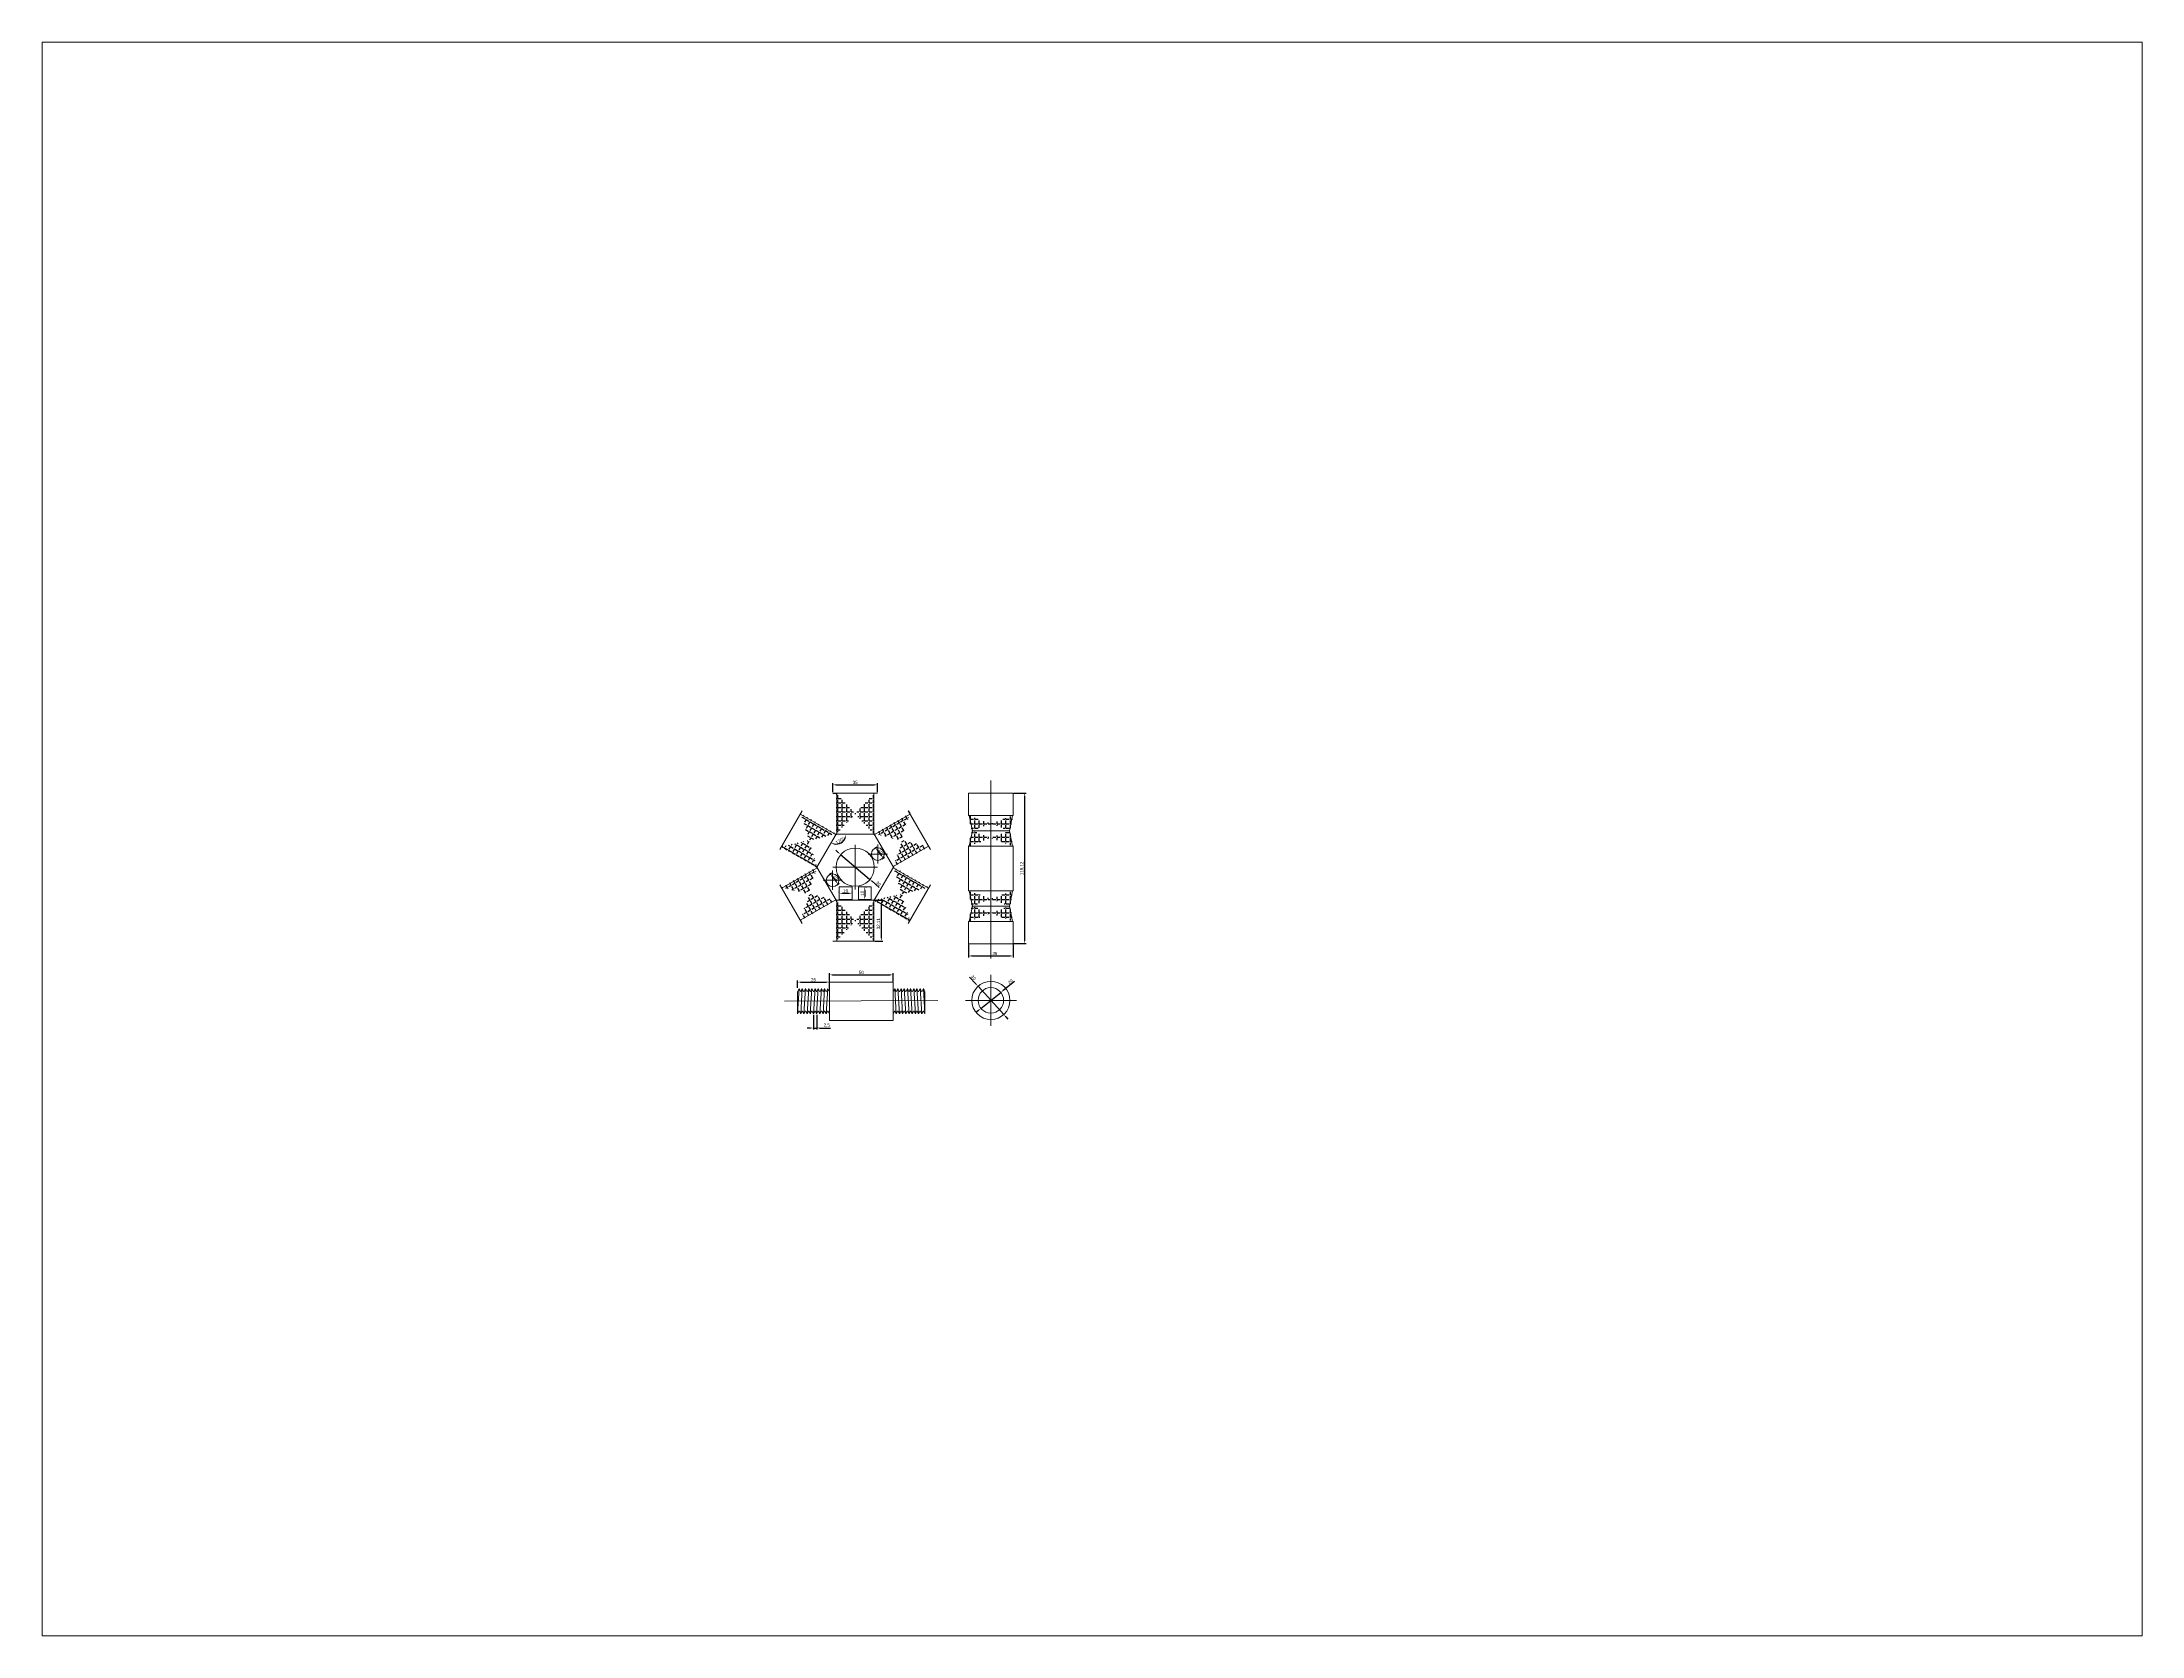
# Paper-space layout 'Presentación2' of a CAD drawing. Header units: millimetres. Extents: x 26 to 231, y 20 to 176.
# The model-space entities are those that its viewports show. They can reach past a viewport. Long polylines and large blocks are cut down to what shows.
import ezdxf

# ---------------------------------------------------------------- set-up
doc = ezdxf.new("R2010")
doc.units = ezdxf.units.MM
doc.linetypes.add('TRAZO_Y_PUNTO', pattern=[25.4, 12.7, -6.35, 0, -6.35])
doc.linetypes.add('TRAZOS', pattern=[19.05, 12.7, -6.35])
for name, color, linetype, lineweight in [('01_Contornos', 7, 'Continuous', 20), ('02_Ocultas', 4, 'TRAZOS', 20), ('03_Ejes', 1, 'TRAZO_Y_PUNTO', 18), ('04_Cotas', 3, 'Continuous', 18)]:
    doc.layers.add(name, color=color, linetype=linetype, lineweight=lineweight)
doc.layers.add('auxiliar', color=254, linetype='Continuous')
doc.styles.get("Standard").update_dxf_attribs({"font": 'arial.ttf'})
doc.dimstyles.new('ISO-25', dxfattribs={"dimtxt": 2.5, "dimasz": 2.5, "dimexe": 1.25, "dimexo": 0.625, "dimtad": 1, "dimtxsty": 'Standard', "dimcen": 2.5, "dimadec": 0, "dimazin": 0, "dimtfac": 1, "dimtmove": 0, "dimatfit": 3, "dimfxl": 1, "dimarcsym": 0})
pattern_1 = [(0, (376.1695, 565.7285), (0, 3.4925), [2.54, -0.9525]), (90, (376.1695, 565.7285), (-3.4925, 2e-16), [2.54, -0.9525])]

# ---------------------------------------------------------------- blocks, each defined once
blk = doc.blocks.new('*D38')
at = {"layer": '04_Cotas', "color": 0, "lineweight": -2, "transparency": 16777216}
for p, q in [((317.8, 669), (315.9, 670.6)), ((319.7, 667.4), (342.5, 647.9)), ((350, 641.5), (344.4, 646.3))]:
    blk.add_line(p, q, dxfattribs=at)
at = {"layer": '04_Cotas', "color": 0, "transparency": 16777216}
for points in [[(318, 669.3), (317.5, 668.7), (319.7, 667.4)], [(344.7, 646.6), (344.1, 645.9), (342.5, 647.9)]]:
    blk.add_solid(points, dxfattribs=at)
at = {"layer": 'Defpoints', "color": 0}
for p in [(319.7, 667.4), (342.5, 647.9)]:
    blk.add_point(p, dxfattribs=at)
at = {"layer": '04_Cotas', "color": 0, "transparency": 16777216, "insert": (349.4, 644.5), "char_height": 2.5, "attachment_point": 5, "rotation": 319.4931}
blk.add_mtext('30', dxfattribs=at)
blk = doc.blocks.new('*D44')
at = {"layer": '04_Cotas', "color": 0, "lineweight": -2, "transparency": 16777216}
for p, q in [((420.2, 596.7), (420.2, 586.5)), ((455.2, 596.7), (455.2, 586.5)), ((422.7, 587.7), (452.7, 587.7))]:
    blk.add_line(p, q, dxfattribs=at)
at = {"layer": '04_Cotas', "color": 0, "transparency": 16777216}
for points in [[(422.7, 588.2), (422.7, 587.3), (420.2, 587.7)], [(452.7, 588.2), (452.7, 587.3), (455.2, 587.7)]]:
    blk.add_solid(points, dxfattribs=at)
at = {"layer": 'Defpoints', "color": 0}
for p in [(420.2, 597.4), (455.2, 597.4), (455.2, 587.7)]:
    blk.add_point(p, dxfattribs=at)
at = {"layer": '04_Cotas', "color": 0, "transparency": 16777216, "insert": (440.8, 589.6), "char_height": 2.5, "attachment_point": 5}
blk.add_mtext('35', dxfattribs=at)
blk = doc.blocks.new('*D45')
at = {"layer": '04_Cotas', "color": 0, "lineweight": -2, "transparency": 16777216}
for p, q in [((455.8, 715.5), (465.5, 715.5)), ((464.2, 713), (464.2, 599.9)), ((455.8, 597.4), (465.5, 597.4))]:
    blk.add_line(p, q, dxfattribs=at)
at = {"layer": '04_Cotas', "color": 0, "transparency": 16777216}
for points in [[(463.8, 713), (464.7, 713), (464.2, 715.5)], [(463.8, 599.9), (464.7, 599.9), (464.2, 597.4)]]:
    blk.add_solid(points, dxfattribs=at)
at = {"layer": 'Defpoints', "color": 0}
for p in [(455.2, 715.5), (455.2, 597.4), (464.2, 597.4)]:
    blk.add_point(p, dxfattribs=at)
at = {"layer": '04_Cotas', "color": 0, "transparency": 16777216, "insert": (462.1, 656.4), "char_height": 2.5, "attachment_point": 5, "rotation": 90}
blk.add_mtext('118,12', dxfattribs=at)
blk = doc.blocks.new('*D46')
at = {"layer": '04_Cotas', "color": 0, "lineweight": -2, "transparency": 16777216}
for p, q in [((313.7, 716.1), (313.7, 723.2)), ((316.2, 722), (346.2, 722)), ((348.7, 716.1), (348.7, 723.2))]:
    blk.add_line(p, q, dxfattribs=at)
at = {"layer": '04_Cotas', "color": 0, "transparency": 16777216}
for points in [[(316.2, 722.4), (316.2, 721.5), (313.7, 722)], [(346.2, 722.4), (346.2, 721.5), (348.7, 722)]]:
    blk.add_solid(points, dxfattribs=at)
at = {"layer": 'Defpoints', "color": 0}
for p in [(313.7, 715.5), (348.7, 722), (348.7, 715.5)]:
    blk.add_point(p, dxfattribs=at)
at = {"layer": '04_Cotas', "color": 0, "transparency": 16777216, "insert": (331.2, 723.9), "char_height": 2.5, "attachment_point": 5}
blk.add_mtext('35', dxfattribs=at)
blk = doc.blocks.new('*D39')
at = {"layer": '04_Cotas', "color": 0, "lineweight": -2, "transparency": 16777216}
for p, q in [((346.8, 631.4), (353, 631.4)), ((351.7, 628.9), (351.7, 601.8)), ((346.8, 599.3), (353, 599.3))]:
    blk.add_line(p, q, dxfattribs=at)
at = {"layer": '04_Cotas', "color": 0, "transparency": 16777216}
for points in [[(351.3, 628.9), (352.1, 628.9), (351.7, 631.4)], [(351.3, 601.8), (352.1, 601.8), (351.7, 599.3)]]:
    blk.add_solid(points, dxfattribs=at)
at = {"layer": 'Defpoints', "color": 0}
for p in [(346.2, 631.4), (346.2, 599.3), (351.7, 599.3)]:
    blk.add_point(p, dxfattribs=at)
at = {"layer": '04_Cotas', "color": 0, "transparency": 16777216, "insert": (349.6, 613), "char_height": 2.5, "attachment_point": 5, "rotation": 90}
blk.add_mtext('32,11', dxfattribs=at)
blk = doc.blocks.new('*D40')
at = {"layer": '04_Cotas', "color": 0, "lineweight": -2, "transparency": 16777216}
for p, q in [((338.7, 639.4), (338.7, 634.4)), ((339.3, 641.9), (340, 641.9)), ((339.3, 631.9), (340, 631.9))]:
    blk.add_line(p, q, dxfattribs=at)
at = {"layer": '04_Cotas', "color": 0, "transparency": 16777216}
for points in [[(338.3, 639.4), (339.1, 639.4), (338.7, 641.9)], [(338.3, 634.4), (339.1, 634.4), (338.7, 631.9)]]:
    blk.add_solid(points, dxfattribs=at)
at = {"layer": 'Defpoints', "color": 0}
for p in [(338.7, 641.9), (338.7, 631.9), (338.7, 631.9)]:
    blk.add_point(p, dxfattribs=at)
at = {"layer": '04_Cotas', "color": 0, "transparency": 16777216, "insert": (336.8, 636.9), "char_height": 2.5, "attachment_point": 5, "rotation": 90}
blk.add_mtext('10', dxfattribs=at)
blk = doc.blocks.new('*D47')
at = {"layer": '04_Cotas', "color": 0, "lineweight": -2, "transparency": 16777216}
for p, q in [((318.7, 637.5), (318.7, 638.1)), ((321.2, 636.9), (326.2, 636.9)), ((328.7, 637.5), (328.7, 638.1))]:
    blk.add_line(p, q, dxfattribs=at)
at = {"layer": '04_Cotas', "color": 0, "transparency": 16777216}
for points in [[(321.2, 637.3), (321.2, 636.5), (318.7, 636.9)], [(326.2, 637.3), (326.2, 636.5), (328.7, 636.9)]]:
    blk.add_solid(points, dxfattribs=at)
at = {"layer": 'Defpoints', "color": 0}
for p in [(318.7, 636.9), (328.7, 636.9), (328.7, 636.9)]:
    blk.add_point(p, dxfattribs=at)
at = {"layer": '04_Cotas', "color": 0, "transparency": 16777216, "insert": (323.7, 638.8), "char_height": 2.5, "attachment_point": 5}
blk.add_mtext('10', dxfattribs=at)
blk = doc.blocks.new('*D41')
at = {"layer": '04_Cotas', "color": 0, "lineweight": -2, "transparency": 16777216}
for p, q in [((346.4, 672), (348.1, 673.3)), ((348.6, 670.5), (351.6, 666.5)), ((352.5, 664), (354.2, 665.3))]:
    blk.add_line(p, q, dxfattribs=at)
at = {"layer": '04_Cotas', "color": 0, "transparency": 16777216}
for points in [[(349, 670.8), (348.3, 670.3), (347.1, 672.5)], [(352, 666.8), (351.3, 666.3), (353.2, 664.5)]]:
    blk.add_solid(points, dxfattribs=at)
at = {"layer": 'Defpoints', "color": 0}
for p in [(345.9, 671.6), (352, 663.6), (353.2, 664.5)]:
    blk.add_point(p, dxfattribs=at)
at = {"layer": '04_Cotas', "color": 0, "transparency": 16777216, "insert": (351.5, 669.9), "char_height": 2.5, "attachment_point": 5, "rotation": 307.2185}
blk.add_mtext('10', dxfattribs=at)
blk = doc.blocks.new('*D42')
at = {"layer": '04_Cotas', "color": 0, "lineweight": -2, "transparency": 16777216}
for p, q in [((310.9, 651.5), (312.6, 652.8)), ((313.2, 650), (316.2, 646.1)), ((317, 643.5), (318.7, 644.8))]:
    blk.add_line(p, q, dxfattribs=at)
at = {"layer": '04_Cotas', "color": 0, "transparency": 16777216}
for points in [[(313.5, 650.3), (312.8, 649.8), (311.6, 652)], [(316.5, 646.3), (315.9, 645.8), (317.7, 644.1)]]:
    blk.add_solid(points, dxfattribs=at)
at = {"layer": 'Defpoints', "color": 0}
for p in [(310.4, 651.1), (316.5, 643.2), (317.7, 644.1)]:
    blk.add_point(p, dxfattribs=at)
at = {"layer": '04_Cotas', "color": 0, "transparency": 16777216, "insert": (316, 649.4), "char_height": 2.5, "attachment_point": 5, "rotation": 307.2185}
blk.add_mtext('10', dxfattribs=at)
blk = doc.blocks.new('*D48')
at = {"layer": '04_Cotas', "color": 0, "lineweight": -2, "transparency": 16777216}
blk.add_arc((316.2, 683.4), 7.92, 258.1717, 341.8283, dxfattribs=at)
at = {"layer": '04_Cotas', "color": 0, "transparency": 16777216}
for points in [[(314.4, 675.2), (314.7, 676), (312.2, 676.5)], [(323.3, 681), (324.1, 680.8), (324.1, 683.4)]]:
    blk.add_solid(points, dxfattribs=at)
at = {"layer": 'Defpoints', "color": 0}
for p in [(316.2, 683.4), (316.2, 683.4), (346.2, 683.4), (317.6, 675.6), (301.2, 657.4)]:
    blk.add_point(p, dxfattribs=at)
at = {"layer": '04_Cotas', "color": 0, "transparency": 16777216, "insert": (319.2, 678.2), "char_height": 2.5, "attachment_point": 5, "rotation": 30}
blk.add_mtext('120°', dxfattribs=at)
blk = doc.blocks.new('*D49')
at = {"layer": '04_Cotas', "color": 0, "lineweight": -2, "transparency": 16777216}
for p, q in [((311, 567.8), (311, 574.1)), ((313.5, 572.9), (358.5, 572.9)), ((361, 567.8), (361, 574.1))]:
    blk.add_line(p, q, dxfattribs=at)
at = {"layer": '04_Cotas', "color": 0, "transparency": 16777216}
for points in [[(313.5, 573.3), (313.5, 572.5), (311, 572.9)], [(358.5, 573.3), (358.5, 572.5), (361, 572.9)]]:
    blk.add_solid(points, dxfattribs=at)
at = {"layer": 'Defpoints', "color": 0}
for p in [(311, 567.2), (361, 572.9), (361, 567.2)]:
    blk.add_point(p, dxfattribs=at)
at = {"layer": '04_Cotas', "color": 0, "transparency": 16777216, "insert": (336, 574.8), "char_height": 2.5, "attachment_point": 5}
blk.add_mtext('50', dxfattribs=at)
blk = doc.blocks.new('*D43')
at = {"layer": '04_Cotas', "color": 0, "lineweight": -2, "transparency": 16777216}
for p, q in [((286, 562.8), (286, 568.4)), ((288.5, 567.2), (308.5, 567.2)), ((311, 562.8), (311, 568.4))]:
    blk.add_line(p, q, dxfattribs=at)
at = {"layer": '04_Cotas', "color": 0, "transparency": 16777216}
for points in [[(288.5, 567.6), (288.5, 566.8), (286, 567.2)], [(308.5, 567.6), (308.5, 566.8), (311, 567.2)]]:
    blk.add_solid(points, dxfattribs=at)
at = {"layer": 'Defpoints', "color": 0}
for p in [(286, 562.2), (311, 567.2), (311, 562.2)]:
    blk.add_point(p, dxfattribs=at)
at = {"layer": '04_Cotas', "color": 0, "transparency": 16777216, "insert": (298.5, 569.1), "char_height": 2.5, "attachment_point": 5}
blk.add_mtext('25', dxfattribs=at)
blk = doc.blocks.new('*U30')
blk.add_line((0.625, 10), (-0.625, -10))
blk = doc.blocks.new('*U31')
at = {"layer": '01_Contornos', "color": 0, "linetype": 'ByBlock', "lineweight": -2, "transparency": 16777216}
for p in [(0, 0), (2.5, 0), (5, 0), (7.5, 0), (10, 0), (12.5, 0), (15, 0), (17.5, 0), (20, 0), (22.5, 0)]:
    blk.add_blockref('*U30', p, dxfattribs=at)
blk = doc.blocks.new('*U32')
for p, q in [((-1.25, 7.5), (0, 10)), ((0, 10), (1.25, 7.5)), ((-1.25, -10), (0, -7.5)), ((0, -7.5), (1.25, -10))]:
    blk.add_line(p, q)
blk = doc.blocks.new('*U33')
at = {"layer": '01_Contornos', "color": 0, "linetype": 'ByBlock', "lineweight": -2, "transparency": 16777216}
for p in [(0, 0), (2.5, 0), (5, 0), (7.5, 0), (10, 0), (12.5, 0), (15, 0), (17.5, 0), (20, 0), (22.5, 0)]:
    blk.add_blockref('*U32', p, dxfattribs=at)
blk = doc.blocks.new('*U36')
blk.add_line((0.625, 10), (-0.625, -10))
blk = doc.blocks.new('*U37')
at = {"layer": '01_Contornos', "color": 0, "linetype": 'ByBlock', "lineweight": -2, "transparency": 16777216}
for p in [(0, 0), (2.5, 0), (5, 0), (7.5, 0), (10, 0), (12.5, 0), (15, 0), (17.5, 0), (20, 0), (22.5, 0)]:
    blk.add_blockref('*U36', p, dxfattribs=at)
blk = doc.blocks.new('*U34')
for p, q in [((-1.25, 7.5), (0, 10)), ((0, 10), (1.25, 7.5)), ((-1.25, -10), (0, -7.5)), ((0, -7.5), (1.25, -10))]:
    blk.add_line(p, q)
blk = doc.blocks.new('*U35')
at = {"layer": '01_Contornos', "color": 0, "linetype": 'ByBlock', "lineweight": -2, "transparency": 16777216}
for p in [(0, 0), (2.5, 0), (5, 0), (7.5, 0), (10, 0), (12.5, 0), (15, 0), (17.5, 0), (20, 0), (22.5, 0)]:
    blk.add_blockref('*U34', p, dxfattribs=at)
blk = doc.blocks.new('*D50')
at = {"layer": '04_Cotas', "color": 0, "lineweight": -2, "transparency": 16777216}
for p, q in [((296, 531.2), (293.5, 531.2)), ((298.5, 541.6), (298.5, 529.9)), ((298.5, 531.2), (301, 531.2)), ((301, 541.6), (301, 529.9)), ((303.5, 531.2), (311.8, 531.2))]:
    blk.add_line(p, q, dxfattribs=at)
at = {"layer": '04_Cotas', "color": 0, "transparency": 16777216}
for points in [[(296, 531.6), (296, 530.7), (298.5, 531.2)], [(303.5, 531.6), (303.5, 530.7), (301, 531.2)]]:
    blk.add_solid(points, dxfattribs=at)
at = {"layer": 'Defpoints', "color": 0}
for p in [(298.5, 542.2), (301, 542.2), (301, 531.2)]:
    blk.add_point(p, dxfattribs=at)
at = {"layer": '04_Cotas', "color": 0, "transparency": 16777216, "insert": (308.9, 533.3), "char_height": 2.5, "attachment_point": 5}
blk.add_mtext('2,5', dxfattribs=at)
blk = doc.blocks.new('*D51')
at = {"layer": '04_Cotas', "color": 0, "lineweight": -2, "transparency": 16777216}
for p, q in [((456.1, 567.7), (447.4, 560.7)), ((428, 545), (426, 543.4)), ((429.9, 546.6), (445.5, 559.1))]:
    blk.add_line(p, q, dxfattribs=at)
at = {"layer": '04_Cotas', "color": 0, "transparency": 16777216}
for points in [[(447.1, 561), (447.7, 560.4), (445.5, 559.1)], [(427.7, 545.3), (428.2, 544.7), (429.9, 546.6)]]:
    blk.add_solid(points, dxfattribs=at)
at = {"layer": 'Defpoints', "color": 0}
for p in [(429.9, 546.6), (445.5, 559.1)]:
    blk.add_point(p, dxfattribs=at)
at = {"layer": '04_Cotas', "color": 0, "transparency": 16777216, "insert": (453, 567.7), "char_height": 2.5, "attachment_point": 5, "rotation": 38.8935}
blk.add_mtext('20', dxfattribs=at)
blk = doc.blocks.new('*D52')
at = {"layer": '04_Cotas', "color": 0, "lineweight": -2, "transparency": 16777216}
for p, q in [((421, 571.2), (425.9, 565.8)), ((447.8, 541.8), (427.6, 564)), ((449.5, 539.9), (451.1, 538.1))]:
    blk.add_line(p, q, dxfattribs=at)
at = {"layer": '04_Cotas', "color": 0, "transparency": 16777216}
for points in [[(426.2, 566.1), (425.6, 565.5), (427.6, 564)], [(449.8, 540.2), (449.1, 539.6), (447.8, 541.8)]]:
    blk.add_solid(points, dxfattribs=at)
at = {"layer": 'Defpoints', "color": 0}
for p in [(427.6, 564), (447.8, 541.8)]:
    blk.add_point(p, dxfattribs=at)
at = {"layer": '04_Cotas', "color": 0, "transparency": 16777216, "insert": (424, 570.7), "char_height": 2.5, "attachment_point": 5, "rotation": 312.284}
blk.add_mtext('30', dxfattribs=at)

msp = doc.modelspace()

# ---------------------------------------------------------------- hatches: boundary and pattern name
at = {"layer": 'auxiliar'}
h = msp.add_hatch(dxfattribs=at)
h.set_pattern_fill('ANGLE', color=256, scale=0.5)
h.set_pattern_definition([(0, (272.195, 428.3138), (0, 3.4925), [2.54, -0.9525]), (90, (272.195, 428.3138), (-3.4925, 2e-16), [2.54, -0.9525])])
edge = h.paths.add_edge_path()
edge.add_line((316.206, 715.473), (316.206, 683.359))
edge.add_line((346.206, 715.473), (346.206, 683.359))
h = msp.add_hatch(dxfattribs=at)
h.set_pattern_fill('ANGLE', color=256, scale=0.5, angle=240)
h.set_pattern_definition([(240, (199.3835, 470.3515), (3.024594, -1.74625), [2.54, -0.9525]), (330, (199.3835, 470.3515), (1.74625, 3.024594), [2.54, -0.9525])])
edge = h.paths.add_edge_path()
edge.add_line((288.394, 699.416), (316.206, 683.359))
edge.add_line((273.394, 673.436), (301.206, 657.379))
h = msp.add_hatch(dxfattribs=at)
h.set_pattern_fill('ANGLE', color=256, scale=0.5, angle=120)
h.set_pattern_definition([(120, (272.195, 428.3138), (-3.024594, -1.74625), [2.54, -0.9525]), (210, (272.195, 428.3138), (1.74625, -3.024594), [2.54, -0.9525])])
edge = h.paths.add_edge_path()
edge.add_line((374.017, 699.416), (346.206, 683.359))
edge.add_line((389.017, 673.436), (361.206, 657.379))
h = msp.add_hatch(dxfattribs=at)
h.set_pattern_fill('ANGLE', color=256, scale=0.5)
h.set_pattern_definition(pattern_1)
edge = h.paths.add_edge_path()
edge.add_line((420.18, 697.973), (422.68, 685.943))
edge.add_line((455.18, 697.973), (452.68, 685.943))
h = msp.add_hatch(dxfattribs=at)
h.set_pattern_fill('ANGLE', color=256, scale=0.5)
h.set_pattern_definition(pattern_1)
edge = h.paths.add_edge_path()
edge.add_line((422.68, 685.943), (420.18, 673.912))
edge.add_line((452.68, 685.943), (455.18, 673.912))
h = msp.add_hatch(dxfattribs=at)
h.set_pattern_fill('ANGLE', color=256, scale=0.5, angle=120)
h.set_pattern_definition([(120, (199.3835, 386.276), (-3.024594, -1.74625), [2.54, -0.9525]), (210, (199.3835, 386.276), (1.74625, -3.024594), [2.54, -0.9525])])
edge = h.paths.add_edge_path()
edge.add_line((301.206, 657.379), (273.394, 641.322))
edge.add_line((316.206, 631.398), (288.394, 615.341))
h = msp.add_hatch(dxfattribs=at)
h.set_pattern_fill('ANGLE', color=256, scale=0.5, angle=240)
h.set_pattern_definition([(240, (272.195, 428.3138), (3.024594, -1.74625), [2.54, -0.9525]), (330, (272.195, 428.3138), (1.74625, 3.024594), [2.54, -0.9525])])
edge = h.paths.add_edge_path()
edge.add_line((361.206, 657.379), (389.017, 641.322))
edge.add_line((346.206, 631.398), (374.017, 615.341))
h = msp.add_hatch(dxfattribs=at)
h.set_pattern_fill('ANGLE', color=256, scale=0.5)
h.set_pattern_definition([(0, (272.195, 344.2382), (0, 3.4925), [2.54, -0.9525]), (90, (272.195, 344.2382), (-3.4925, 2e-16), [2.54, -0.9525])])
edge = h.paths.add_edge_path()
edge.add_line((316.206, 631.398), (316.206, 599.284))
edge.add_line((346.206, 631.398), (346.206, 599.284))
h = msp.add_hatch(dxfattribs=at)
h.set_pattern_fill('ANGLE', color=256, scale=0.5)
h.set_pattern_definition(pattern_1)
edge = h.paths.add_edge_path()
edge.add_line((420.18, 638.912), (422.68, 626.881))
edge.add_line((455.18, 638.912), (452.68, 626.881))
h = msp.add_hatch(dxfattribs=at)
h.set_pattern_fill('ANGLE', color=256, scale=0.5)
h.set_pattern_definition(pattern_1)
edge = h.paths.add_edge_path()
edge.add_line((422.68, 626.881), (420.18, 614.85))
edge.add_line((452.68, 626.881), (455.18, 614.85))

# ---------------------------------------------------------------- linework, layer by layer
for p in [(316.206, 683.359), (346.206, 683.359), (301.206, 657.379), (361.206, 657.379), (361.206, 657.379), (316.206, 631.398), (346.206, 631.398)]:
    msp.add_point(p)
at = {"layer": '01_Contornos'}
for p, q in [((313.706, 715.473), (348.706, 715.473)), ((420.18, 715.473), (420.18, 697.973)), ((455.18, 715.473), (420.18, 715.473)), ((455.18, 715.473), (455.18, 697.973)), ((289.644, 701.581), (272.144, 671.271)), ((372.767, 701.581), (390.267, 671.271)), ((420.18, 697.973), (455.18, 697.973)), ((316.206, 683.359), (301.206, 657.379)), ((316.206, 683.359), (346.206, 683.359)), ((361.206, 657.379), (346.206, 683.359)), ((422.68, 685.943), (452.68, 685.943)), ((420.18, 638.912), (420.18, 673.912)), ((420.18, 673.912), (455.18, 673.912)), ((455.18, 673.912), (455.18, 638.912)), ((272.144, 643.487), (289.644, 613.176)), ((301.206, 657.379), (316.206, 631.398)), ((346.206, 631.398), (361.206, 657.379)), ((390.267, 643.487), (372.767, 613.176)), ((316.206, 631.398), (346.206, 631.398)), ((455.18, 638.912), (420.18, 638.912)), ((422.68, 626.881), (452.68, 626.881)), ((420.18, 597.35), (420.18, 614.85)), ((420.18, 614.85), (455.18, 614.85)), ((455.18, 614.85), (455.18, 597.35)), ((348.706, 599.284), (313.706, 599.284)), ((455.18, 597.35), (420.18, 597.35)), ((310.956, 567.198), (360.956, 567.198)), ((310.956, 567.198), (310.956, 537.198)), ((360.956, 567.198), (360.956, 537.198)), ((285.956, 559.698), (285.956, 542.198)), ((385.956, 559.698), (385.956, 542.198)), ((360.956, 537.198), (310.956, 537.198))]:
    msp.add_line(p, q, dxfattribs=at)
for points in [[(318.706, 631.888), (318.706, 636.888), (318.706, 641.888), (328.706, 641.888), (328.706, 631.888)], [(333.706, 631.888), (333.706, 641.888), (343.706, 641.888), (343.706, 636.888), (343.706, 631.888)]]:
    msp.add_lwpolyline(points, close=True, dxfattribs=at)
for centre, radius in [((331.206, 657.379), 15), ((348.951, 667.624), 5), ((313.461, 647.133), 5), ((437.68, 552.857), 15), ((437.68, 552.857), 10)]:
    msp.add_circle(centre, radius, dxfattribs=at)
at = {"layer": '02_Ocultas', "ltscale": 0.5}
for p, q in [((316.706, 715.473), (316.706, 683.359)), ((345.706, 715.473), (345.706, 683.359)), ((288.144, 698.983), (315.956, 682.926)), ((374.267, 698.983), (346.456, 682.926)), ((420.68, 697.973), (423.18, 685.943)), ((454.68, 697.973), (452.18, 685.943)), ((423.18, 685.943), (420.68, 673.912)), ((452.18, 685.943), (454.68, 673.912)), ((273.644, 673.869), (301.456, 657.812)), ((388.767, 673.869), (360.956, 657.812)), ((273.644, 640.889), (301.456, 656.946)), ((388.767, 640.889), (360.956, 656.946)), ((288.144, 615.774), (315.956, 631.831)), ((316.706, 599.284), (316.706, 631.398)), ((345.706, 599.284), (345.706, 631.398)), ((374.267, 615.774), (346.456, 631.831)), ((420.68, 638.912), (423.18, 626.881)), ((423.18, 626.881), (420.68, 614.85)), ((454.68, 638.912), (452.18, 626.881)), ((452.18, 626.881), (454.68, 614.85))]:
    msp.add_line(p, q, dxfattribs=at)
at = {"layer": '03_Ejes'}
for p, q in [((437.68, 585.721), (437.68, 725.48)), ((437.68, 532.881), (437.68, 572.833)), ((395.953, 552.857), (275.814, 552.198)), ((457.688, 552.857), (417.672, 552.857))]:
    msp.add_line(p, q, dxfattribs=at)
at = {"layer": '03_Ejes', "ltscale": 0.5}
for p, q in [((331.206, 639.879), (331.206, 674.879)), ((356.451, 667.624), (341.451, 667.624)), ((348.951, 660.124), (348.951, 675.124)), ((320.961, 647.133), (305.961, 647.133)), ((313.461, 639.633), (313.461, 654.633)), ((313.706, 657.379), (348.706, 657.379))]:
    msp.add_line(p, q, dxfattribs=at)
at = {"layer": 'auxiliar'}
for p, q in [((313.706, 715.473), (316.206, 715.473)), ((372.767, 701.581), (374.017, 699.416))]:
    msp.add_line(p, q, dxfattribs=at)

# ---------------------------------------------------------------- block references
at = {"layer": '01_Contornos'}
for name, p in [('*U31', (286.581, 552.198)), ('*U33', (287.206, 552.198))]:
    msp.add_blockref(name, p, dxfattribs=at)
at = {"layer": '01_Contornos', "xscale": -1}
for name, p in [('*U35', (384.706, 552.198)), ('*U37', (385.331, 552.198))]:
    msp.add_blockref(name, p, dxfattribs=at)

# ---------------------------------------------------------------- dimensions: what is measured, and where the dimension line sits
at = {"layer": '04_Cotas'}
for base, p1, p2, picture, middle in [((348.706, 721.965), (313.706, 715.473), (348.706, 715.473), '*D46', (331.206, 721.965)), ((455.18, 587.74), (420.18, 597.35), (455.18, 597.35), '*D44', (440.841, 587.74)), ((360.956, 572.889), (310.956, 567.198), (360.956, 567.198), '*D49', (335.956, 572.889)), ((300.956, 531.161), (298.456, 542.198), (300.956, 542.198), '*D50', (308.887, 531.161))]:
    dim = msp.add_linear_dim(base=base, p1=p1, p2=p2, dimstyle='ISO-25', dxfattribs=at)
    dim.commit()
    dim.dimension.update_dxf_attribs({"geometry": picture, "text_midpoint": middle, "dimtype": 160})
for base, p1, p2, angle, picture, middle, dimtype in [((464.242, 597.35), (455.18, 715.473), (455.18, 597.35), 90, '*D45', (464.242, 656.412), 160), ((353.156, 664.539), (345.927, 671.605), (351.975, 663.642), 307.218524, '*D41', (349.94, 668.774), 161), ((317.697, 644.073), (310.436, 651.115), (316.485, 643.152), 307.218524, '*D42', (314.499, 648.283), 161), ((351.723, 599.284), (346.206, 631.398), (346.206, 599.284), 90, '*D39', (351.723, 612.955), 160)]:
    dim = msp.add_linear_dim(base=base, p1=p1, p2=p2, angle=angle, dimstyle='ISO-25', dxfattribs=at)
    dim.commit()
    dim.dimension.update_dxf_attribs({"geometry": picture, "text_midpoint": middle, "dimtype": dimtype})
dim = msp.add_angular_dim_2l(base=(317.58, 675.564), line1=((316.206, 683.359), (301.206, 657.379)), line2=((316.206, 683.359), (346.206, 683.359)), dimstyle='ISO-25', dxfattribs=at)
dim.commit()
dim.dimension.update_dxf_attribs({"geometry": '*D48', "text_midpoint": (319.213, 678.151)})
for p1, p2, picture, middle in [((319.679, 667.364), (342.489, 647.878), '*D38', (349.359, 644.511)), ((447.772, 541.76), (427.588, 563.954), '*D52', (424.01, 570.716))]:
    dim = msp.add_diameter_dim_2p(p1=p1, p2=p2, text='30', dimstyle='ISO-25', dxfattribs=at)
    dim.commit()
    dim.dimension.update_dxf_attribs({"geometry": picture, "text_midpoint": middle})
for base, p1, p2, picture, middle in [((328.706, 636.888), (318.706, 636.888), (328.706, 636.888), '*D47', (323.706, 638.79)), ((310.956, 567.198), (285.956, 562.198), (310.956, 562.198), '*D43', (298.456, 569.1))]:
    dim = msp.add_linear_dim(base=base, p1=p1, p2=p2, dimstyle='ISO-25', dxfattribs=at)
    dim.commit()
    dim.dimension.update_dxf_attribs({"geometry": picture, "text_midpoint": middle})
dim = msp.add_linear_dim(base=(338.706, 631.888), p1=(338.706, 641.888), p2=(338.706, 631.888), angle=90, dimstyle='ISO-25', dxfattribs=at)
dim.commit()
dim.dimension.update_dxf_attribs({"geometry": '*D40', "text_midpoint": (336.804, 636.888)})
dim = msp.add_diameter_dim_2p(p1=(429.897, 546.578), p2=(445.463, 559.136), text='20', dimstyle='ISO-25', dxfattribs=at)
dim.commit()
dim.dimension.update_dxf_attribs({"geometry": '*D51', "text_midpoint": (454.192, 566.177), "dimtype": 163})

psp = doc.layouts.new('Presentación2')

# ---------------------------------------------------------------- viewports
at = {"layer": '04_Cotas'}
psp.add_viewport(center=(128.5, 97.5), size=(205.6, 156), view_center_point=(517.041, 679.471), view_height=1250.42305, dxfattribs=at)

doc.saveas('drawing.dxf')
